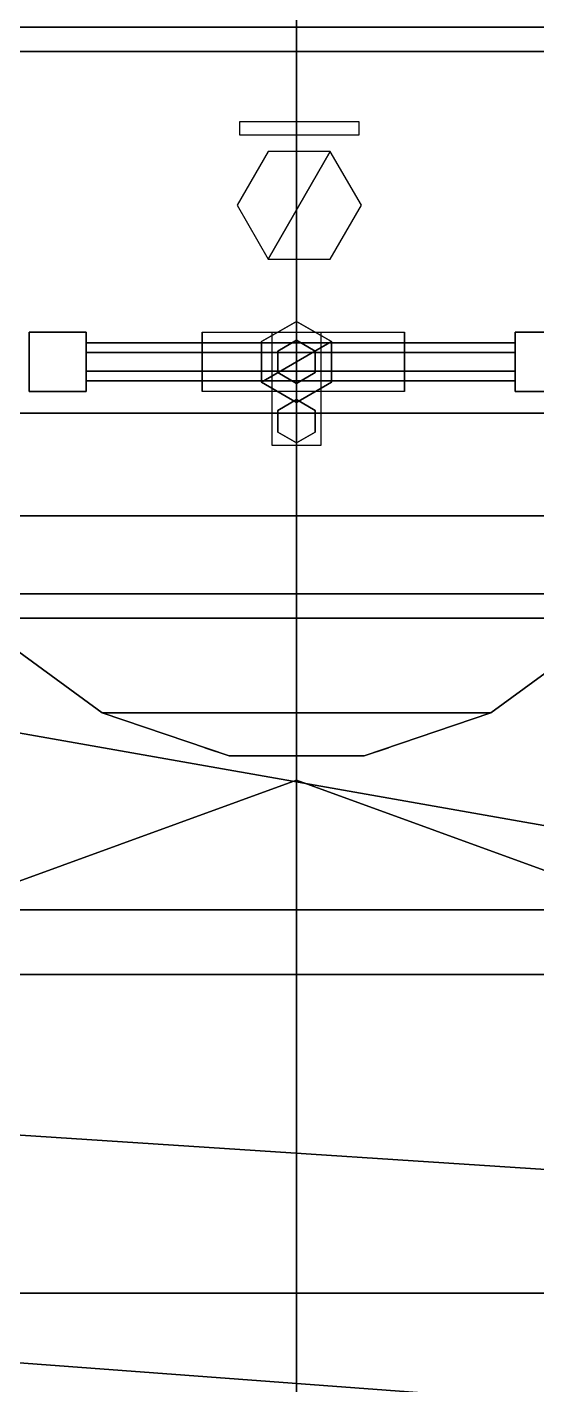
# Model space of a CAD drawing. Header units: millimetres. Extents: x -15 to 15, y -108 to 101.
# Drawn here: x -1 to 0.89, y -34.4 to -29.37 of the extents above; entities that cross this region are included whole.
import ezdxf

# ---------------------------------------------------------------- set-up
doc = ezdxf.new("R2010")
doc.units = ezdxf.units.MM
for name, color, linetype in [('citadelle', 3, 'Continuous'), ('platforms', 6, 'Continuous'), ('railings', 6, 'Continuous'), ('railings_mirrored', 6, 'Continuous'), ('rangefinders', 2, 'Continuous'), ('superstructure', 4, 'Continuous')]:
    doc.layers.add(name, color=color, linetype=linetype)

msp = doc.modelspace()

# ---------------------------------------------------------------- linework, layer by layer
for points in [[(-3.22, -27.03, -9.44), (0, -27.03, -9.55), (0, -32.88, -9.55), (-2.55, -32.88, -9.44)], [(2.55, -32.88, -9.44), (0, -32.88, -9.55), (0, -27.03, -9.55), (3.22, -27.03, -9.44)], [(-2.55, -32.88, -9.44), (0, -32.88, -9.55), (0, -38.78, -9.55), (-1.28, -38.78, -9.44)], [(1.28, -38.78, -9.44), (0, -38.78, -9.55), (0, -32.88, -9.55), (2.55, -32.88, -9.44)]]:
    msp.add_3dface(points)
at = {"layer": 'citadelle'}
msp.add_3dface([(11.83, -24.43, 4.59), (-11.83, -24.43, 4.59), (-11.47, -35.15, 4.59), (11.47, -35.15, 4.59)], dxfattribs=at)
at = {"layer": 'platforms'}
for points in [[(0, -18.15, 12.48), (0, -39.75, 12.48), (-4, -31.47, 12.48), (-4, -18.15, 12.48)], [(-4, -18.15, 12.63), (-4, -31.47, 12.63), (4, -31.47, 12.63), (4, -18.15, 12.63)], [(4, -31.47, 12.48), (0, -39.75, 12.48), (0, -18.15, 12.48), (4, -18.15, 12.48)], [(-3.63, -32.64, 7.4), (3.63, -32.64, 7.4), (3.63, -24.81, 7.4), (-3.63, -24.81, 7.4)], [(3.63, -24.81, 7.25), (3.63, -32.64, 7.25), (-3.63, -32.64, 7.25), (-3.63, -24.81, 7.25)], [(0, -27.07, 10.37), (0, -37.81, 10.37), (-3.55, -34.59, 10.37), (-3.55, -27.07, 10.37)], [(-3.55, -34.59, 10.52), (0, -37.81, 10.52), (0, -27.07, 10.52), (-3.55, -27.07, 10.52)], [(0, -27.07, 10.52), (0, -37.81, 10.52), (3.55, -34.59, 10.52), (3.55, -27.07, 10.52)], [(3.55, -34.59, 10.37), (0, -37.81, 10.37), (0, -27.07, 10.37), (3.55, -27.07, 10.37)], [(-2.58, -27.94, 16.94), (-1.62, -29.37, 16.94), (1.62, -29.37, 16.94), (2.58, -27.94, 16.94)], [(1.62, -29.37, 16.79), (-1.62, -29.37, 16.79), (-2.58, -27.94, 16.79), (2.58, -27.94, 16.79)], [(-1.62, -29.37, 16.94), (-1.48, -30.8, 16.94), (1.48, -30.8, 16.94), (1.62, -29.37, 16.94)], [(1.48, -30.8, 16.79), (-1.48, -30.8, 16.79), (-1.62, -29.37, 16.79), (1.62, -29.37, 16.79)], [(1.39, -31.18, 16.79), (-1.39, -31.18, 16.79), (-1.48, -30.8, 16.79), (1.48, -30.8, 16.79)], [(-1.48, -30.8, 16.94), (-1.39, -31.18, 16.94), (1.39, -31.18, 16.94), (1.48, -30.8, 16.94)], [(-1.39, -31.18, 16.94), (-1.2, -31.56, 16.94), (1.2, -31.56, 16.94), (1.39, -31.18, 16.94)], [(1.2, -31.56, 16.79), (-1.2, -31.56, 16.79), (-1.39, -31.18, 16.79), (1.39, -31.18, 16.79)], [(-3.95, -31.47, 13.63), (-5.69, -33.17, 13.63), (6.1, -33.94, 13.63), (5.69, -33.17, 13.63)], [(0, -39.75, 12.48), (-0.81, -39.62, 12.48), (-1.35, -39.3, 12.48), (-4, -31.47, 12.48)], [(-3.95, -31.47, 13.63), (-3.95, -31.47, 13.63), (5.69, -33.17, 13.63), (3.95, -31.47, 13.63)], [(1.35, -39.3, 12.48), (0.81, -39.62, 12.48), (0, -39.75, 12.48), (4, -31.47, 12.48)], [(0.72, -31.91, 16.79), (-0.72, -31.91, 16.79), (-1.2, -31.56, 16.79), (1.2, -31.56, 16.79)], [(-1.2, -31.56, 16.94), (-0.72, -31.91, 16.94), (0.72, -31.91, 16.94), (1.2, -31.56, 16.94)], [(-1.2, -31.56, 16.79), (-0.72, -31.91, 16.79), (-0.72, -31.91, 16.94), (-1.2, -31.56, 16.94)], [(1.2, -31.56, 16.94), (0.72, -31.91, 16.94), (0.72, -31.91, 16.79), (1.2, -31.56, 16.79)], [(-0.72, -31.91, 16.94), (-0.25, -32.07, 16.94), (0.25, -32.07, 16.94), (0.72, -31.91, 16.94)], [(0.25, -32.07, 16.79), (-0.25, -32.07, 16.79), (-0.72, -31.91, 16.79), (0.72, -31.91, 16.79)], [(-0.72, -31.91, 16.79), (-0.25, -32.07, 16.79), (-0.25, -32.07, 16.94), (-0.72, -31.91, 16.94)], [(0.72, -31.91, 16.94), (0.25, -32.07, 16.94), (0.25, -32.07, 16.79), (0.72, -31.91, 16.79)], [(0.25, -32.07, 16.94), (-0.25, -32.07, 16.94), (-0.25, -32.07, 16.79), (0.25, -32.07, 16.79)], [(-2.26, -34.06, 7.4), (2.26, -34.06, 7.4), (3.63, -32.64, 7.4), (-3.63, -32.64, 7.4)], [(3.63, -32.64, 7.25), (2.26, -34.06, 7.25), (-2.26, -34.06, 7.25), (-3.63, -32.64, 7.25)], [(-5.69, -33.17, 13.63), (-6.1, -33.94, 13.63), (6.1, -34.85, 13.63), (6.1, -33.94, 13.63)], [(-6.1, -33.94, 13.63), (-6.1, -34.85, 13.63), (5.75, -35.58, 13.63), (6.1, -34.85, 13.63)], [(-2.26, -34.06, 7.25), (2.26, -34.06, 7.25), (2.26, -34.06, 7.4), (-2.26, -34.06, 7.4)]]:
    msp.add_3dface(points, dxfattribs=at)
at = {"layer": 'railings'}
for points in [[(-0.72, -31.91, 17.91), (-1.2, -31.56, 17.91), (-1.2, -31.56, 17.98), (-0.72, -31.91, 17.98)], [(-0.72, -31.91, 17.98), (-1.2, -31.56, 17.98), (-1.2, -31.56, 17.91), (-0.72, -31.91, 17.91)], [(-0.72, -31.91, 17.66), (-1.2, -31.56, 17.66), (-1.2, -31.56, 17.59), (-0.72, -31.91, 17.59)], [(-0.72, -31.91, 17.59), (-1.2, -31.56, 17.59), (-1.2, -31.56, 17.66), (-0.72, -31.91, 17.66)], [(-0.72, -31.91, 17.23), (-1.2, -31.56, 17.23), (-1.2, -31.56, 17.3), (-0.72, -31.91, 17.3)], [(-0.72, -31.91, 17.3), (-1.2, -31.56, 17.3), (-1.2, -31.56, 17.23), (-0.72, -31.91, 17.23)], [(-0.25, -32.07, 17.98), (-0.72, -31.91, 17.98), (-0.72, -31.91, 17.91), (-0.25, -32.07, 17.91)], [(-0.25, -32.07, 17.91), (-0.72, -31.91, 17.91), (-0.72, -31.91, 17.98), (-0.25, -32.07, 17.98)], [(-0.25, -32.07, 17.59), (-0.72, -31.91, 17.59), (-0.72, -31.91, 17.66), (-0.25, -32.07, 17.66)], [(-0.25, -32.07, 17.66), (-0.72, -31.91, 17.66), (-0.72, -31.91, 17.59), (-0.25, -32.07, 17.59)], [(-0.25, -32.07, 17.3), (-0.72, -31.91, 17.3), (-0.72, -31.91, 17.23), (-0.25, -32.07, 17.23)], [(-0.25, -32.07, 17.23), (-0.72, -31.91, 17.23), (-0.72, -31.91, 17.3), (-0.25, -32.07, 17.3)], [(-0.34, -32.04, 16.94), (-0.34, -32.04, 17.91), (-0.25, -32.07, 17.91), (-0.25, -32.07, 16.94)], [(-0.25, -32.07, 16.94), (-0.25, -32.07, 17.91), (-0.34, -32.04, 17.91), (-0.34, -32.04, 16.94)], [(0.25, -32.07, 17.66), (-0.25, -32.07, 17.66), (-0.25, -32.07, 17.59), (0.25, -32.07, 17.59)], [(0.25, -32.07, 17.59), (-0.25, -32.07, 17.59), (-0.25, -32.07, 17.66), (0.25, -32.07, 17.66)], [(0.25, -32.07, 17.91), (-0.25, -32.07, 17.91), (-0.25, -32.07, 17.98), (0.25, -32.07, 17.98)], [(0.25, -32.07, 17.98), (-0.25, -32.07, 17.98), (-0.25, -32.07, 17.91), (0.25, -32.07, 17.91)], [(0.25, -32.07, 17.23), (-0.25, -32.07, 17.23), (-0.25, -32.07, 17.3), (0.25, -32.07, 17.3)], [(0.25, -32.07, 17.3), (-0.25, -32.07, 17.3), (-0.25, -32.07, 17.23), (0.25, -32.07, 17.23)]]:
    msp.add_3dface(points, dxfattribs=at)
at = {"layer": 'railings_mirrored'}
for points in [[(-3.95, -31.47, 13.63), (-3.95, -31.47, 12.63), (3.95, -31.47, 12.63), (3.95, -31.47, 13.63)], [(0.72, -31.91, 17.3), (1.2, -31.56, 17.3), (1.2, -31.56, 17.23), (0.72, -31.91, 17.23)], [(0.72, -31.91, 17.23), (1.2, -31.56, 17.23), (1.2, -31.56, 17.3), (0.72, -31.91, 17.3)], [(0.72, -31.91, 17.59), (1.2, -31.56, 17.59), (1.2, -31.56, 17.66), (0.72, -31.91, 17.66)], [(0.72, -31.91, 17.66), (1.2, -31.56, 17.66), (1.2, -31.56, 17.59), (0.72, -31.91, 17.59)], [(0.72, -31.91, 17.98), (1.2, -31.56, 17.98), (1.2, -31.56, 17.91), (0.72, -31.91, 17.91)], [(0.72, -31.91, 17.91), (1.2, -31.56, 17.91), (1.2, -31.56, 17.98), (0.72, -31.91, 17.98)], [(0.25, -32.07, 17.23), (0.72, -31.91, 17.23), (0.72, -31.91, 17.3), (0.25, -32.07, 17.3)], [(0.25, -32.07, 17.3), (0.72, -31.91, 17.3), (0.72, -31.91, 17.23), (0.25, -32.07, 17.23)], [(0.25, -32.07, 17.66), (0.72, -31.91, 17.66), (0.72, -31.91, 17.59), (0.25, -32.07, 17.59)], [(0.25, -32.07, 17.59), (0.72, -31.91, 17.59), (0.72, -31.91, 17.66), (0.25, -32.07, 17.66)], [(0.25, -32.07, 17.91), (0.72, -31.91, 17.91), (0.72, -31.91, 17.98), (0.25, -32.07, 17.98)], [(0.25, -32.07, 17.98), (0.72, -31.91, 17.98), (0.72, -31.91, 17.91), (0.25, -32.07, 17.91)], [(0.25, -32.07, 16.94), (0.25, -32.07, 17.91), (0.34, -32.04, 17.91), (0.34, -32.04, 16.94)], [(0.34, -32.04, 16.94), (0.34, -32.04, 17.91), (0.25, -32.07, 17.91), (0.25, -32.07, 16.94)]]:
    msp.add_3dface(points, dxfattribs=at)
at = {"layer": 'rangefinders'}
for points in [[(-0.21, -29.72, 18.13), (0.23, -29.72, 18.13), (0.23, -29.77, 17.85), (-0.21, -29.77, 17.85)], [(0, -29.77, 17.63), (0, -29.77, 17.85), (0, -29.72, 18.13), (0, -29.73, 17.61)], [(0, -30.02, 17.63), (0, -29.77, 17.63), (0, -29.73, 17.61), (0, -30.09, 17.6)], [(-0.105, -30.2292, 17.63), (0.125, -29.8308, 17.63), (-0.105, -29.8308, 17.63), (-0.22, -30.03, 17.63)], [(0.125, -30.2292, 17.63), (0.24, -30.03, 17.63), (0.125, -29.8308, 17.63), (-0.105, -30.2292, 17.63)], [(0, -30.44, 17.52), (0, -30.11, 17.63), (0, -30.02, 17.63), (0, -30.44, 17.45)], [(0, -30.46, 17.37), (-0.1299, -30.535, 17.37), (-0.1299, -30.685, 17.37), (0.1299, -30.535, 17.37)], [(0, -30.46, 16.94), (-0.1299, -30.535, 16.94), (-0.1299, -30.535, 17.37), (0, -30.46, 17.37)], [(0, -30.53, 17.52), (0, -30.44, 17.52), (0, -30.44, 17.45), (0, -30.53, 17.45)], [(0.1299, -30.535, 16.94), (0, -30.46, 16.94), (0, -30.46, 17.37), (0.1299, -30.535, 17.37)], [(-0.78, -30.72, 18.35), (-0.99, -30.72, 18.35), (-0.99, -30.5, 18.35), (-0.78, -30.5, 18.35)], [(-0.99, -30.5, 18.35), (-0.99, -30.72, 18.35), (-0.99, -30.72, 18.57), (-0.99, -30.5, 18.57)], [(-0.78, -30.5, 18.35), (-0.99, -30.5, 18.35), (-0.99, -30.5, 18.57), (-0.78, -30.5, 18.57)], [(-0.99, -30.5, 18.57), (-0.99, -30.72, 18.57), (-0.78, -30.72, 18.57), (-0.78, -30.5, 18.57)], [(-0.78, -30.5, 18.57), (-0.78, -30.72, 18.57), (-0.78, -30.72, 18.35), (-0.78, -30.5, 18.35)], [(-0.35, -30.72, 18.17), (-0.35, -30.72, 18.62), (-0.35, -30.5, 18.62), (-0.35, -30.5, 18.17)], [(0.4, -30.72, 18.17), (-0.35, -30.72, 18.17), (-0.35, -30.5, 18.17), (0.4, -30.5, 18.17)], [(0.09, -30.92, 17.79), (-0.09, -30.92, 17.79), (-0.09, -30.5, 17.79), (0.09, -30.5, 17.79)], [(0.09, -30.92, 18), (-0.09, -30.92, 18), (-0.09, -30.5, 18), (0.09, -30.5, 18)], [(0, -30.53, 17.37), (-0.0693, -30.57, 17.37), (-0.0693, -30.57, 18.17), (0, -30.53, 18.17)], [(0.0693, -30.57, 17.37), (0, -30.53, 17.37), (0, -30.53, 18.17), (0.0693, -30.57, 18.17)], [(0.4, -30.72, 18.17), (0.4, -30.72, 18.62), (0.4, -30.5, 18.62), (0.4, -30.5, 18.17)], [(0.81, -30.5, 18.57), (0.81, -30.72, 18.57), (1.02, -30.72, 18.57), (1.02, -30.5, 18.57)], [(1.02, -30.72, 18.35), (0.81, -30.72, 18.35), (0.81, -30.5, 18.35), (1.02, -30.5, 18.35)], [(0.81, -30.5, 18.35), (0.81, -30.72, 18.35), (0.81, -30.72, 18.57), (0.81, -30.5, 18.57)], [(1.02, -30.5, 18.35), (0.81, -30.5, 18.35), (0.81, -30.5, 18.57), (1.02, -30.5, 18.57)], [(0.81, -30.54, 18.46), (0.81, -30.575, 18.3994), (-0.78, -30.575, 18.3994), (-0.78, -30.54, 18.46)], [(0.81, -30.575, 18.5206), (0.81, -30.54, 18.46), (-0.78, -30.54, 18.46), (-0.78, -30.575, 18.5206)], [(0.81, -30.575, 18.3994), (0.81, -30.645, 18.3994), (-0.78, -30.645, 18.3994), (-0.78, -30.575, 18.3994)], [(0.81, -30.645, 18.5206), (0.81, -30.575, 18.5206), (-0.78, -30.575, 18.5206), (-0.78, -30.645, 18.5206)], [(0.1299, -30.535, 17.37), (-0.1299, -30.685, 17.37), (0, -30.76, 17.37), (0.1299, -30.685, 17.37)], [(-0.1299, -30.535, 16.94), (-0.1299, -30.685, 16.94), (-0.1299, -30.685, 17.37), (-0.1299, -30.535, 17.37)], [(-0.0693, -30.57, 17.37), (-0.0693, -30.65, 17.37), (-0.0693, -30.65, 18.17), (-0.0693, -30.57, 18.17)], [(0.0693, -30.65, 17.37), (0.0693, -30.57, 17.37), (0.0693, -30.57, 18.17), (0.0693, -30.65, 18.17)], [(0.1299, -30.685, 16.94), (0.1299, -30.535, 16.94), (0.1299, -30.535, 17.37), (0.1299, -30.685, 17.37)], [(0.81, -30.645, 18.3994), (0.81, -30.68, 18.46), (-0.78, -30.68, 18.46), (-0.78, -30.645, 18.3994)], [(0.81, -30.68, 18.46), (0.81, -30.645, 18.5206), (-0.78, -30.645, 18.5206), (-0.78, -30.68, 18.46)], [(-0.0693, -30.65, 17.37), (0, -30.69, 17.37), (0, -30.69, 18.17), (-0.0693, -30.65, 18.17)], [(0, -30.69, 17.37), (0.0693, -30.65, 17.37), (0.0693, -30.65, 18.17), (0, -30.69, 18.17)], [(-0.78, -30.72, 18.57), (-0.99, -30.72, 18.57), (-0.99, -30.72, 18.35), (-0.78, -30.72, 18.35)], [(-0.1299, -30.685, 16.94), (0, -30.76, 16.94), (0, -30.76, 17.37), (-0.1299, -30.685, 17.37)], [(0, -30.76, 16.94), (0.1299, -30.685, 16.94), (0.1299, -30.685, 17.37), (0, -30.76, 17.37)], [(1.02, -30.72, 18.57), (0.81, -30.72, 18.57), (0.81, -30.72, 18.35), (1.02, -30.72, 18.35)], [(0, -30.75, 17.7), (0, -30.91, 17.7), (-0.0693, -30.87, 17.7), (-0.0693, -30.79, 17.7)], [(0, -30.91, 18.11), (0, -30.75, 18.11), (-0.0693, -30.79, 18.11), (-0.0693, -30.87, 18.11)], [(0, -30.75, 17.7), (-0.0693, -30.79, 17.7), (-0.0693, -30.79, 18.11), (0, -30.75, 18.11)], [(0.0693, -30.79, 17.7), (0.0693, -30.87, 17.7), (0, -30.91, 17.7), (0, -30.75, 17.7)], [(0.0693, -30.87, 18.11), (0.0693, -30.79, 18.11), (0, -30.75, 18.11), (0, -30.91, 18.11)], [(0.0693, -30.79, 17.7), (0, -30.75, 17.7), (0, -30.75, 18.11), (0.0693, -30.79, 18.11)], [(-0.0693, -30.79, 17.7), (-0.0693, -30.87, 17.7), (-0.0693, -30.87, 18.11), (-0.0693, -30.79, 18.11)], [(0.0693, -30.87, 17.7), (0.0693, -30.79, 17.7), (0.0693, -30.79, 18.11), (0.0693, -30.87, 18.11)], [(-0.0693, -30.87, 17.7), (0, -30.91, 17.7), (0, -30.91, 18.11), (-0.0693, -30.87, 18.11)], [(0, -30.91, 17.7), (0.0693, -30.87, 17.7), (0.0693, -30.87, 18.11), (0, -30.91, 18.11)]]:
    msp.add_3dface(points, dxfattribs=at)
at = {"layer": 'superstructure'}
for points in [[(1.58, -29.46, 16.79), (-1.58, -29.46, 16.79), (-1.58, -29.46, 4.59), (1.58, -29.46, 4.59)], [(-1.5234, -32.7145, 12.48), (0, -32.16, 12.48), (0, -32.16, 4.59), (-1.5234, -32.7145, 4.59)], [(0, -32.16, 12.48), (1.5234, -32.7145, 12.48), (1.5234, -32.7145, 4.59), (0, -32.16, 4.59)]]:
    msp.add_3dface(points, dxfattribs=at)

doc.saveas('drawing.dxf')
